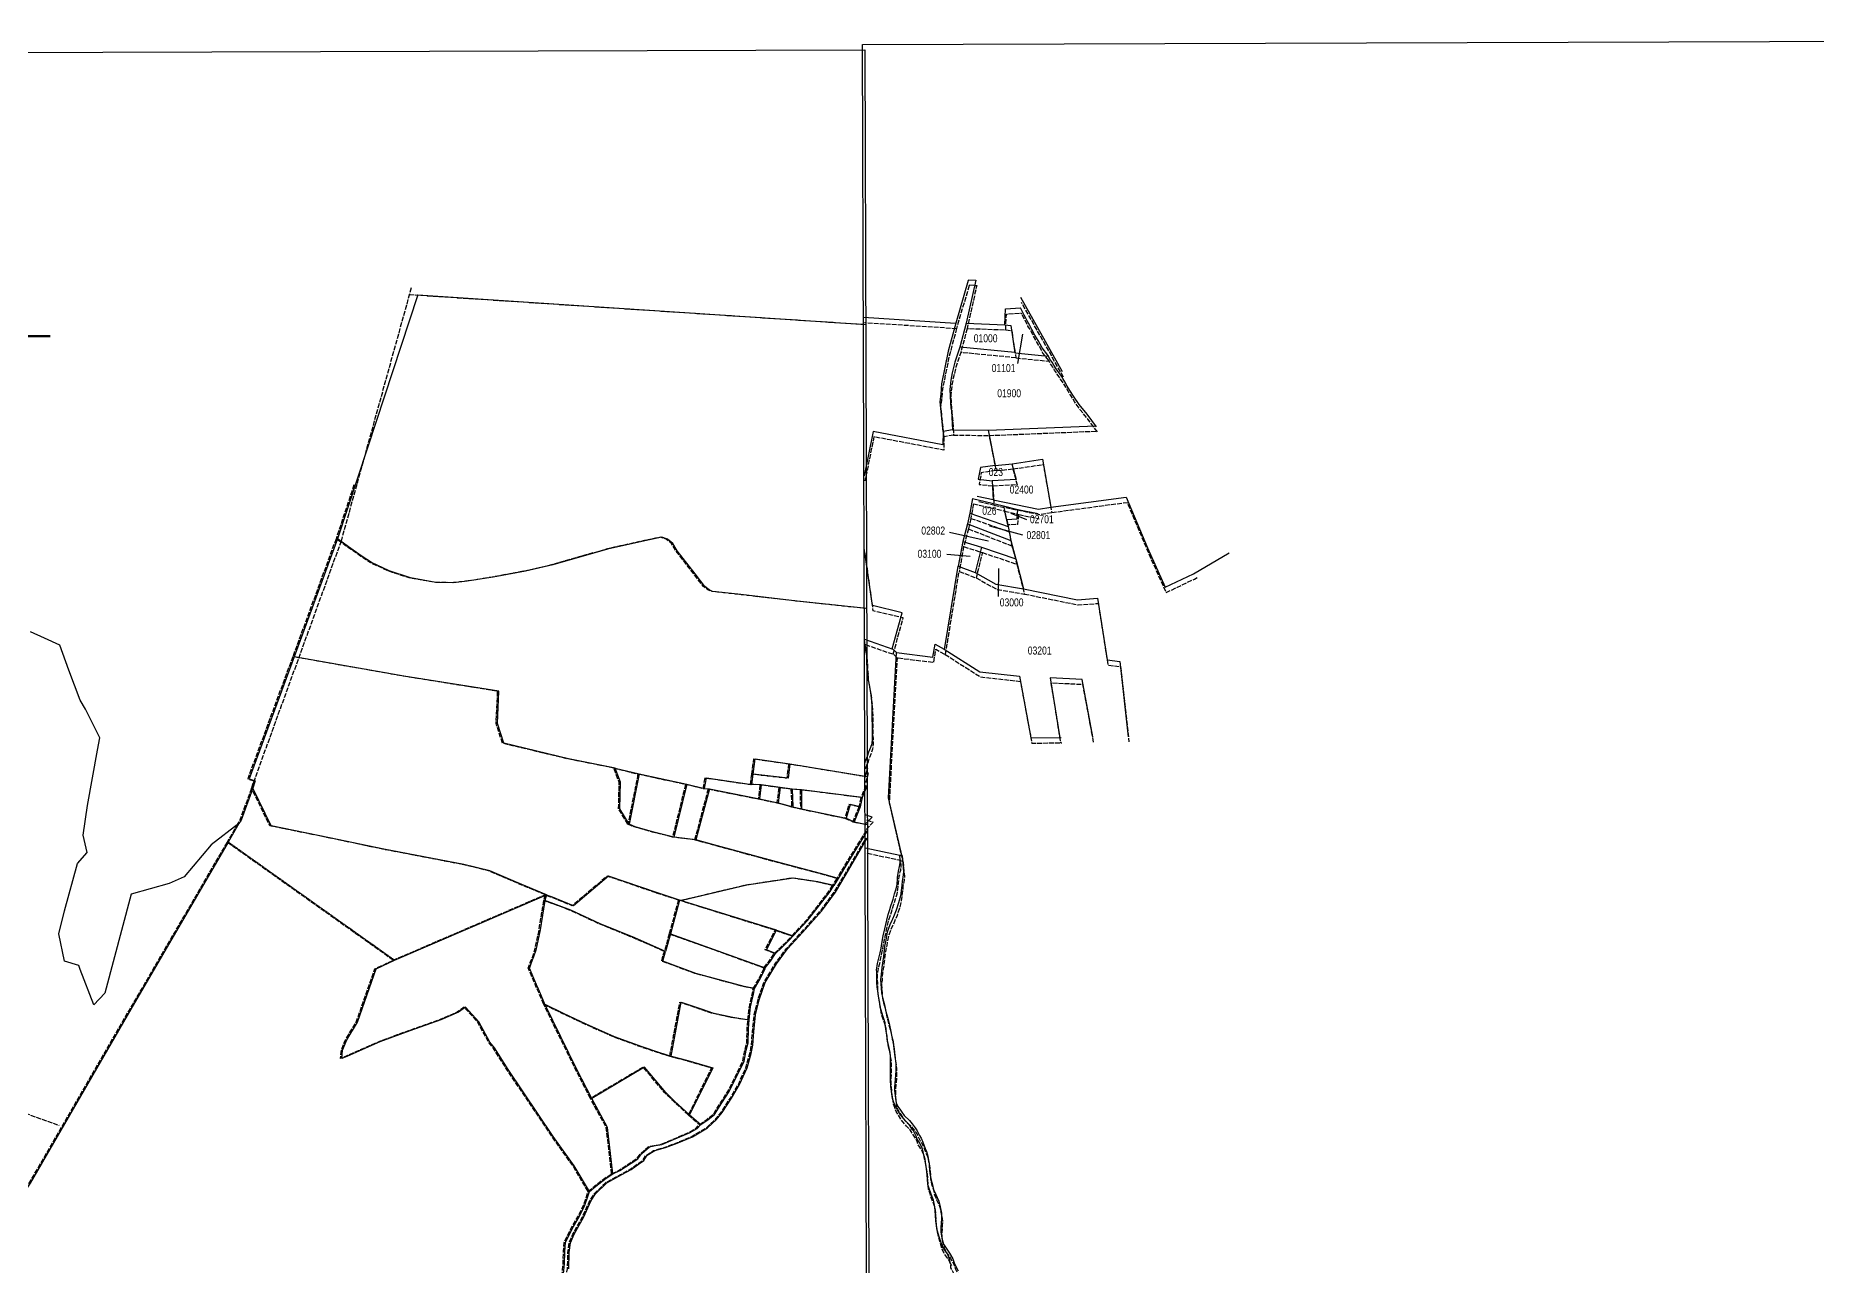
# Model space of a CAD drawing. Header units: millimetres. Extents: x 581621 to 602053, y 1331411 to 1340683.
# Drawn here: x 593152 to 597603, y 1337610 to 1340683 of the extents above; entities that cross this region are included whole.
import ezdxf
from ezdxf.enums import TextEntityAlignment as Align

# ---------------------------------------------------------------- set-up
doc = ezdxf.new("R2010")
doc.units = ezdxf.units.MM
doc.linetypes.add('ACAD_ISO02W100', pattern=[15, 12, -3])
doc.linetypes.add('HIDDEN', pattern=[0.375, 0.25, -0.125])
for name, color, linetype in [('2', 7, 'Continuous'), ('3', 7, 'Continuous'), ('43', 7, 'Continuous'), ('FONDO_MANAGUA', 8, 'ACAD_ISO02W100'), ('Nombres_Comarcas', 7, 'Continuous')]:
    doc.layers.add(name, color=color, linetype=linetype)
for name, color, linetype, lineweight in [('BORDE DE MAPA', 7, 'Continuous', 0), ('NUMEROS DE P_', 7, 'Continuous', 0), ('PARCELAS', 7, 'Continuous', 0)]:
    doc.layers.add(name, color=color, linetype=linetype, lineweight=lineweight)
doc.styles.add('HECTOR LOPEZ', font='arial.ttf')
doc.styles.add('ROMANS', font='ROMANS', dxfattribs={"height": 0.2})
doc.styles.add('Style-ENGINEERING', font='ENGINEERING.shx')
doc.dimstyles.get("Standard").update_dxf_attribs({"dimtxt": 5, "dimasz": 0.18, "dimexe": 0.18, "dimexo": 0.0625, "dimgap": 0.09, "dimtad": 0, "dimtih": 1, "dimtoh": 1, "dimdec": 4, "dimzin": 0, "dimdsep": 46, "dimtxsty": 'HECTOR LOPEZ', "dimcen": 0.09, "dimadec": 0, "dimazin": 0, "dimtfac": 1, "dimtdec": 4, "dimtofl": 0, "dimtmove": 2, "dimatfit": 3, "dimfxl": 0.18, "dimtolj": 1, "dimtzin": 0, "dimarcsym": 0})

# ---------------------------------------------------------------- blocks, each defined once
blk = doc.blocks.new('TerminatorOpen')
at = {"color": 0, "linetype": 'Continuous', "lineweight": -2}
for q in [(-1, 0.25), (-1, 0), (-1, -0.25)]:
    blk.add_line((0, 0), q, dxfattribs=at)

msp = doc.modelspace()

# ---------------------------------------------------------------- linework, layer by layer
at = {"layer": '2', "color": 1, "linetype": 'Continuous'}
for p, q in [((594106.8, 1340034.9), (595226.4, 1339961.5)), ((593905.9, 1339425.5), (593797.7, 1339131)), ((594600.1, 1338852.7), (594660.5, 1338837.9)), ((594660.5, 1338837.9), (594635.4, 1338712.4)), ((594660.5, 1338837.9), (594779.3, 1338812.4)), ((594941.6, 1338811.9), (594945.1, 1338837.1)), ((595036.9, 1338863.6), (595230, 1338831.7)), ((594779.3, 1338812.4), (594747, 1338680.3)), ((594779.3, 1338812.4), (594823.2, 1338801.8)), ((594835.7, 1338800.6), (594802.1, 1338673.2)), ((594823.2, 1338801.8), (594835.7, 1338800.6)), ((594835.7, 1338800.6), (594961.3, 1338775.7)), ((594965.3, 1338810.5), (594941.6, 1338811.9)), ((594965.3, 1338810.5), (594961.3, 1338775.7)), ((595012.6, 1338803.9), (594965.3, 1338810.5)), ((595012.6, 1338803.9), (595007.5, 1338766.1)), ((595042.8, 1338800.1), (595012.6, 1338803.9)), ((595065.9, 1338798.3), (595042.8, 1338800.1)), ((595042.8, 1338800.1), (595044.6, 1338756.1)), ((595217.9, 1338779.1), (595065.9, 1338798.3)), ((595065.9, 1338798.3), (595066.4, 1338750.8)), ((595230.1, 1338808.8), (595217.9, 1338779.1)), ((594961.3, 1338775.7), (595007.5, 1338766.1)), ((595007.5, 1338766.1), (595044.6, 1338756.1)), ((595044.6, 1338756.1), (595066.4, 1338750.8)), ((595066.4, 1338750.8), (595177.7, 1338727.4)), ((595212.7, 1338755.5), (595197.3, 1338718.7)), ((595217.9, 1338779.1), (595212.7, 1338755.5)), ((593660, 1338713.8), (593633.4, 1338667.4)), ((595177.7, 1338727.4), (595197.3, 1338718.7)), ((595197.3, 1338718.7), (595230.4, 1338711.7)), ((594802.1, 1338673.2), (594747, 1338680.3)), ((595157.4, 1338576.5), (595146.6, 1338559.2)), ((594048.6, 1338372.6), (594428.4, 1338536.1)), ((594428.4, 1338536.1), (594424.2, 1338521.9)), ((594489.7, 1338497.9), (594424.2, 1338521.9)), ((594428.4, 1338536.1), (594439.5, 1338531.5)), ((594761.3, 1338522.9), (594706.3, 1338540.7)), ((594761.3, 1338522.9), (594738.7, 1338438.6)), ((594767.4, 1338521.8), (594761.3, 1338522.9)), ((595003.4, 1338447.2), (594761.3, 1338522.9)), ((594738.7, 1338438.6), (594726.5, 1338394.6)), ((594738.7, 1338438.6), (594975.3, 1338353.8)), ((595003.4, 1338447.2), (595045, 1338433.6)), ((594786.3, 1337985.9), (594814.2, 1337961.9))]:
    msp.add_line(p, q, dxfattribs=at)
for points in [[(594106.8, 1340034.9), (593981.5, 1339653), (593905.9, 1339425.5)], [(595228.7, 1339251.6), (595055.3, 1339269.9), (594914.4, 1339286.3), (594843.3, 1339294.3), (594834.9, 1339298.4), (594824.3, 1339306.3), (594800, 1339337.7), (594755.3, 1339395.9), (594744.2, 1339413.7), (594731, 1339425), (594716.8, 1339429.4), (594686.1, 1339423.4), (594581.3, 1339399.7), (594444.7, 1339360.4), (594376, 1339344.7), (594295.7, 1339329.6), (594230.4, 1339319.5), (594196.6, 1339315.8), (594151.8, 1339316.8), (594088.4, 1339327.8), (594035.6, 1339345.3), (593991, 1339366.4), (593967.9, 1339381.7), (593939.3, 1339401.7), (593905.9, 1339425.5)], [(593660, 1338713.8), (593590.2, 1338661), (593523.3, 1338580.7), (593485.4, 1338564.6), (593390.3, 1338537.9), (593324.5, 1338290.2), (593296.9, 1338260.6), (593263, 1338349.2), (593259.7, 1338359.7), (593223.7, 1338370), (593210, 1338438.7), (593224, 1338496.2), (593256.7, 1338614.2), (593280.7, 1338641.3), (593270.5, 1338684.6), (593281.4, 1338759.3), (593306.7, 1338897.8), (593312.6, 1338928.5), (593276.8, 1339000.2), (593263.2, 1339022.6), (593234.8, 1339097.5), (593212.2, 1339159.9), (593174.2, 1339177.4), (593139.4, 1339193)], [(593797.7, 1339131), (593685.2, 1338826.1), (593700.4, 1338820.5), (593694.5, 1338802.2)], [(594600.1, 1338852.7), (594483.3, 1338875.8), (594321.9, 1338914.5), (594305.9, 1338964.1), (594309.8, 1339044.5), (594072.1, 1339082.7), (593797.7, 1339131)], [(594945.1, 1338837.1), (594950, 1338875.5), (595036.9, 1338863.6)], [(594635.4, 1338712.4), (594612.1, 1338750.4), (594613.4, 1338817.5), (594600.1, 1338852.7)], [(595036.9, 1338863.6), (595032.6, 1338827.1), (594945.1, 1338837.1)], [(593694.5, 1338802.2), (593665.4, 1338722.7), (593660, 1338713.8)], [(594428.4, 1338536.1), (594351.5, 1338568), (594287.1, 1338596), (594221.8, 1338611.6), (594021.8, 1338650.1), (593886, 1338678.7), (593740.6, 1338708.1), (593694.5, 1338802.2)], [(594823.2, 1338801.8), (594828.4, 1338828), (594941.6, 1338811.9)], [(595212.7, 1338755.5), (595187.4, 1338762), (595177.7, 1338727.4)], [(594747, 1338680.3), (594696.8, 1338692.8), (594650.6, 1338705.7), (594635.4, 1338712.4)], [(595230.5, 1338696.2), (595183.5, 1338620.1), (595157.4, 1338576.5)], [(593633.4, 1338667.4), (593390.1, 1338250), (593138.3, 1337815.3), (593114.3, 1337779.8)], [(594484.2, 1337601.3), (594485.6, 1337642.3), (594488.5, 1337666.4), (594497.7, 1337687.5), (594521.8, 1337731.1), (594531.8, 1337753.7), (594540.5, 1337771.7), (594551.3, 1337788.4), (594579.1, 1337816.5), (594617, 1337837), (594640.4, 1337849.8), (594658.5, 1337862.7), (594672.3, 1337872), (594680.5, 1337885.2), (594699.6, 1337896.6), (594726, 1337904.3), (594755, 1337915.4), (594793.7, 1337931.5), (594831.4, 1337953.7), (594852.8, 1337973.4), (594868.1, 1337991.9), (594891.4, 1338027.9), (594911.4, 1338061.9), (594929.8, 1338103.5), (594940.1, 1338139.3), (594944.3, 1338159.9), (594946.7, 1338193.2), (594951, 1338236.4), (594960.5, 1338273.8), (594975.4, 1338316.7), (595003.1, 1338363.6), (595031.2, 1338400.8), (595068.2, 1338441.4), (595116.1, 1338494.8), (595150.6, 1338542.2), (595175.4, 1338583.3), (595230.5, 1338677.4)], [(595157.4, 1338576.5), (595125.9, 1338585.8), (595003.6, 1338618.1), (594847, 1338660.8), (594802.1, 1338673.2)], [(594706.3, 1338540.7), (594583.5, 1338582.7), (594496.1, 1338508.6), (594439.5, 1338531.5)], [(595146.6, 1338559.2), (595106.8, 1338568.3), (595045.6, 1338577.8), (594929.7, 1338560), (594834.6, 1338537.3), (594767.4, 1338521.8)], [(594424.2, 1338521.9), (594412.5, 1338448.4), (594401.6, 1338397.3), (594396.5, 1338381.1), (594390.2, 1338365.6), (594385.9, 1338353.6)], [(595045, 1338433.6), (595081, 1338471.8), (595111.4, 1338509.8), (595137.4, 1338544), (595146.6, 1338559.2)], [(594726.5, 1338394.6), (594649.2, 1338428.3), (594562.4, 1338463.8), (594489.7, 1338497.9)], [(595001.1, 1338389.5), (594978.3, 1338398.8), (595003.4, 1338447.2)], [(595001.1, 1338389.5), (595015.6, 1338403.5), (595035.9, 1338423.1), (595045, 1338433.6)], [(594948.7, 1338301.8), (594923, 1338306.7), (594802.3, 1338339.6), (594719.6, 1338370.5), (594726.5, 1338394.6)], [(594975.3, 1338353.8), (594988.6, 1338370), (595001.1, 1338389.5)], [(594535.8, 1337794.9), (594497.9, 1337858.6), (594445.4, 1337932.3), (594332.8, 1338099.7), (594298.5, 1338153.5), (594287.1, 1338168), (594259.3, 1338218.5), (594226, 1338254.8), (594208.4, 1338242.4), (594164.4, 1338223.5), (594086.8, 1338196.4), (594012.5, 1338168.5), (593931.3, 1338133.1), (593916.8, 1338126.8), (593919.1, 1338147.6), (593929.4, 1338173.8), (593956.3, 1338217.6), (593974.8, 1338270.4), (594003, 1338350.9), (594048.6, 1338372.6)], [(594948.7, 1338301.8), (594962.8, 1338325.9), (594975.1, 1338351.3), (594975.3, 1338353.8)], [(594934.9, 1338223.8), (594938.8, 1338256.3), (594946.1, 1338287.6), (594948.7, 1338301.8)], [(594541.6, 1338026.7), (594504.5, 1338099.6), (594424.9, 1338262.3)], [(594424.9, 1338262.3), (594470.3, 1338240.4), (594526.8, 1338213.5), (594598.1, 1338181.9), (594666.6, 1338156.6), (594711.2, 1338141.7), (594739.9, 1338132.4)], [(594739.9, 1338132.4), (594765.4, 1338267.8), (594817.4, 1338250.3), (594843.3, 1338241.2), (594894, 1338230.1), (594934.9, 1338223.8)], [(594814.2, 1337961.9), (594832.8, 1337974.8), (594848.8, 1337987.2), (594867, 1338016.3), (594885.1, 1338044.5), (594905.4, 1338084.8), (594922.3, 1338120.1), (594927.7, 1338147.3), (594932.4, 1338165.8), (594933.3, 1338201.9), (594934.9, 1338223.8)], [(594739.9, 1338132.4), (594782, 1338121.8), (594844.2, 1338103.2), (594786.3, 1337985.9)], [(594786.3, 1337985.9), (594748.9, 1338020.2), (594726.8, 1338041.7), (594673.5, 1338105), (594541.6, 1338026.7)], [(594594.7, 1337838.8), (594581.4, 1337954.6), (594541.6, 1338026.7)], [(594594.7, 1337838.8), (594612.2, 1337846.6), (594640, 1337865.1), (594657.1, 1337876.4), (594667, 1337889.1), (594685.9, 1337906.3), (594700.9, 1337909.5), (594716.7, 1337912.3), (594746.4, 1337924.1), (594787.7, 1337942.2), (594805.2, 1337952.3), (594814.2, 1337961.9)], [(594535.8, 1337794.9), (594551.6, 1337807.5), (594577.8, 1337828.2), (594594.7, 1337838.8)], [(594471.2, 1337589.9), (594473.3, 1337613.6), (594474.7, 1337644.4), (594475.8, 1337667.2), (594493, 1337701.2), (594510.4, 1337731.4), (594524.5, 1337760.3), (594531.9, 1337781.7), (594535.8, 1337794.9)]]:
    msp.add_lwpolyline(points, dxfattribs=at)
at = {"layer": '3', "color": 1, "linetype": 'HIDDEN'}
for p, q in [((594048.6, 1338372.6), (593633.4, 1338667.4)), ((594424.9, 1338262.3), (594385.9, 1338353.6))]:
    msp.add_line(p, q, dxfattribs=at)
at = {"layer": '43', "color": 1, "linetype": 'Continuous'}
msp.add_lwpolyline([(588422.9, 1340626.4), (595224.2, 1340647.4), (595239, 1336039.8), (588436.6, 1336018.8)], close=True, dxfattribs=at)
at = {"layer": 'BORDE DE MAPA', "color": 1, "linetype": 'Continuous', "lineweight": -3}
msp.add_lwpolyline([(595218.8, 1340660.5), (602020.2, 1340683), (602036, 1336075.3), (595233.6, 1336052.8), (595218.8, 1340660.5)], dxfattribs=at)
at = {"layer": 'FONDO_MANAGUA', "color": 1}
for p, q in [((594090.4, 1340052.5), (593915.3, 1339420)), ((594085.8, 1340036), (595223.2, 1339961.5)), ((595484.8, 1340058.2), (595453.6, 1339951.5)), ((595720.8, 1339829.7), (595616.1, 1340015.9)), ((595453.4, 1339950.6), (595223.2, 1339965.3)), ((595601.7, 1339877.9), (595464.1, 1339891.2)), ((595601.8, 1339877.7), (595684.9, 1339869.4)), ((595445.8, 1339684.8), (595421.9, 1339680.3)), ((595445.8, 1339684.8), (595534.5, 1339683.7)), ((595534.5, 1339683.7), (595804.1, 1339694.7)), ((595495.8, 1339513.3), (595489.1, 1339476.7)), ((595495.8, 1339513.3), (595573.5, 1339495)), ((595489.1, 1339476.7), (595483.4, 1339450.3)), ((595489.1, 1339476.7), (595585, 1339443.3)), ((595573.5, 1339495), (595609, 1339486.2)), ((595581.7, 1339460.1), (595573.6, 1339494.9)), ((595581.7, 1339460.1), (595585, 1339443.3)), ((595609, 1339486.2), (595660.1, 1339475.9)), ((593915.3, 1339420), (593691.2, 1338803.2)), ((593902.7, 1339425.5), (593794.5, 1339131)), ((595483.4, 1339450.3), (595471.3, 1339406.1)), ((595483.4, 1339450.3), (595591.5, 1339408)), ((595471.3, 1339406.1), (595460.1, 1339343.9)), ((595518, 1339391.2), (595604.2, 1339362.2)), ((595425.7, 1339136.3), (595460.1, 1339343.9)), ((595460.1, 1339343.9), (595502.5, 1339328)), ((595604.2, 1339362.2), (595623.3, 1339287.6)), ((595225.8, 1339161.5), (595296.5, 1339136.8)), ((594596.9, 1338852.7), (594657.3, 1338837.9)), ((594657.3, 1338837.9), (594632.2, 1338712.4)), ((594657.3, 1338837.9), (594776.1, 1338812.4)), ((594938.5, 1338811.9), (594941.9, 1338837.1)), ((595033.7, 1338863.6), (595226.9, 1338831.7)), ((594776.1, 1338812.4), (594743.8, 1338680.3)), ((594776.1, 1338812.4), (594820, 1338801.8)), ((594832.6, 1338800.6), (594798.9, 1338673.2)), ((594820, 1338801.8), (594832.6, 1338800.6)), ((594832.6, 1338800.6), (594958.1, 1338775.7)), ((594962.1, 1338810.5), (594938.5, 1338811.9)), ((594962.1, 1338810.5), (594958.1, 1338775.7)), ((595009.4, 1338803.9), (594962.1, 1338810.5)), ((595009.4, 1338803.9), (595004.3, 1338766)), ((595039.6, 1338800.1), (595009.4, 1338803.9)), ((595062.7, 1338798.3), (595039.6, 1338800.1)), ((595039.6, 1338800.1), (595041.4, 1338756.1)), ((595214.7, 1338779.1), (595062.7, 1338798.3)), ((595062.7, 1338798.3), (595063.3, 1338750.8)), ((595226.9, 1338808.8), (595214.7, 1338779.1)), ((594958.1, 1338775.7), (595004.3, 1338766)), ((595004.3, 1338766), (595041.4, 1338756.1)), ((595041.4, 1338756.1), (595063.3, 1338750.8)), ((595063.3, 1338750.8), (595174.5, 1338727.4)), ((595209.6, 1338755.5), (595194.2, 1338718.7)), ((595214.7, 1338779.1), (595209.6, 1338755.5)), ((593656.9, 1338713.8), (593630.3, 1338667.4)), ((595174.5, 1338727.4), (595194.2, 1338718.7)), ((595194.2, 1338718.7), (595227.2, 1338711.7)), ((594045.4, 1338372.6), (593630.3, 1338667.4)), ((594798.9, 1338673.2), (594743.8, 1338680.3)), ((595154.2, 1338576.5), (595143.5, 1338559.2)), ((594045.4, 1338372.6), (594425.2, 1338536.1)), ((594425.2, 1338536.1), (594421, 1338521.9)), ((594486.5, 1338497.9), (594421, 1338521.9)), ((594425.2, 1338536.1), (594436.3, 1338531.5)), ((594758.2, 1338522.9), (594703.1, 1338540.7)), ((594758.2, 1338522.9), (594735.5, 1338438.6)), ((594764.3, 1338521.8), (594758.2, 1338522.9)), ((595000.2, 1338447.2), (594758.2, 1338522.9)), ((594735.5, 1338438.6), (594723.3, 1338394.6)), ((594735.5, 1338438.6), (594972.1, 1338353.8)), ((595000.2, 1338447.2), (595041.8, 1338433.6)), ((594421.7, 1338262.2), (594382.7, 1338353.6)), ((592814.9, 1338103.3), (593210.9, 1337959.5)), ((594783.1, 1337985.9), (594811, 1337961.9))]:
    msp.add_line(p, q, dxfattribs=at)
at = {"layer": 'FONDO_MANAGUA', "color": 1, "flags": 128}
for points in [[(595485, 1340060), (595503.8, 1340058.6), (595479.8, 1339951.4), (595576.3, 1339947.7), (595578.3, 1339987.1), (595615.4, 1339989.8)], [(595683.9, 1339871.1), (595669.4, 1339889.9), (595659.3, 1339907.8), (595651.7, 1339921.8), (595644.1, 1339935.8), (595638.6, 1339946), (595635.8, 1339951.1), (595632, 1339957.2), (595629.3, 1339963.8), (595625, 1339971.2), (595615.4, 1339989.8)], [(595453.7, 1339951.6), (595434.8, 1339881.6), (595418.3, 1339799.6), (595416.2, 1339774.2), (595413.8, 1339754.9), (595421.4, 1339680.6)], [(595479.8, 1339951.4), (595464.1, 1339891.2), (595451.8, 1339854.4), (595445.1, 1339826.9), (595441.7, 1339808.7), (595439.9, 1339792.9), (595439.1, 1339786), (595439.8, 1339770), (595441, 1339752.7), (595441.7, 1339740), (595442.9, 1339732.1), (595444.2, 1339716.9), (595445.1, 1339701.1), (595445.8, 1339684.8)], [(595576.3, 1339947.7), (595591.3, 1339945.4), (595601.8, 1339877.7)], [(595805.7, 1339692.7), (595781.9, 1339724.3), (595762.1, 1339748.2), (595748, 1339768.9), (595739.1, 1339783.4), (595732.3, 1339794.4), (595726.5, 1339804.6), (595721.5, 1339813.2), (595717.9, 1339818.8), (595713.6, 1339824.9), (595709.1, 1339831.6), (595705, 1339837.2), (595698.7, 1339846.9), (595694.4, 1339853.7), (595690.6, 1339859.3), (595683.8, 1339871.3)], [(595421.9, 1339680.4), (595421.6, 1339647.1), (595247.1, 1339680.5), (595224.5, 1339570.3)], [(595534.7, 1339683.8), (595552.2, 1339596), (595594.4, 1339600.1)], [(595552.2, 1339596), (595515.4, 1339590.8), (595509.9, 1339561.6), (595544.5, 1339557.6)], [(595594.1, 1339600.1), (595605, 1339560.7), (595544.5, 1339557.5)], [(595594.4, 1339600.1), (595670.4, 1339611.3), (595691.4, 1339491.2)], [(593947.5, 1339560.2), (593902.7, 1339425.5)], [(595544.5, 1339557.6), (595547.1, 1339509.6), (595507.5, 1339517.9)], [(595547.1, 1339509.6), (595660.6, 1339486.5), (595691.4, 1339491.2)], [(595691.4, 1339491.2), (595879.7, 1339516.7), (595933.2, 1339389.7), (595977.3, 1339291.4), (596048, 1339325), (596055.3, 1339329.2)], [(595608.1, 1339486.4), (595606.1, 1339461.3), (595581.7, 1339460.1)], [(595225.5, 1339251.6), (595052.1, 1339269.9), (594911.2, 1339286.3), (594840.1, 1339294.3), (594831.7, 1339298.4), (594821.1, 1339306.3), (594796.8, 1339337.7), (594752.1, 1339395.9), (594741, 1339413.7), (594727.8, 1339425), (594713.6, 1339429.4), (594682.9, 1339423.4), (594578.1, 1339399.7), (594441.5, 1339360.4), (594372.9, 1339344.7), (594292.5, 1339329.6), (594227.2, 1339319.5), (594193.4, 1339315.8), (594148.7, 1339316.8), (594085.2, 1339327.8), (594032.4, 1339345.3), (593987.8, 1339366.3), (593964.7, 1339381.7), (593936.1, 1339401.7), (593902.7, 1339425.5)], [(595585, 1339443.3), (595591.5, 1339408), (595591.7, 1339408.2), (595604.3, 1339361.9)], [(595295, 1339137.3), (595320.2, 1339227.7), (595245.3, 1339245.5), (595225.1, 1339389.5)], [(595471.3, 1339406.1), (595518, 1339391.2), (595502.5, 1339328)], [(595502.5, 1339328), (595554.2, 1339299.3), (595623.3, 1339287.6)], [(595623.3, 1339287.6), (595757.6, 1339260.4), (595807.7, 1339264.3), (595831.8, 1339110.2), (595863.6, 1339106.3), (595884.5, 1338918.1)], [(595226.8, 1338850.6), (595228.5, 1338856.7), (595233.1, 1338869.1), (595236.9, 1338880.3), (595241.8, 1338891.7), (595244.6, 1338900.8), (595245.7, 1338912.3), (595245.7, 1338925.5), (595245.3, 1338945.3), (595244.8, 1338964.7), (595244.9, 1338979.1), (595244.4, 1338995.2), (595243, 1339014.7), (595240.8, 1339033.3), (595238.3, 1339047.5), (595236, 1339059.5), (595233.8, 1339072.7), (595233.1, 1339086.2), (595231.9, 1339100.2), (595231.4, 1339113.2), (595231.2, 1339120.8), (595229.4, 1339133.2), (595225.8, 1339159)], [(595296.5, 1339136.8), (595305.6, 1339128.1), (595396.6, 1339116.9), (595402, 1339149.6), (595424.8, 1339136.8)], [(593794.5, 1339131), (593682, 1338826.1), (593697.2, 1338820.5), (593691.3, 1338802.2)], [(594596.9, 1338852.7), (594480.2, 1338875.8), (594318.7, 1338914.5), (594302.7, 1338964.1), (594306.6, 1339044.5), (594068.9, 1339082.7), (593794.5, 1339131)], [(595313.8, 1338621.5), (595319.9, 1338618.9), (595286.1, 1338765.7), (595305.6, 1339128.1)], [(595424.8, 1339136.8), (595513.6, 1339080.3), (595613.1, 1339069.3), (595641.6, 1338915.1), (595716.8, 1338915.6)], [(595796.1, 1338917.6), (595769.4, 1339061.1), (595689.4, 1339065), (595713.5, 1338915.6)], [(594941.9, 1338837.1), (594946.9, 1338875.5), (595033.7, 1338863.6)], [(594632.2, 1338712.4), (594609, 1338750.4), (594610.3, 1338817.5), (594596.9, 1338852.7)], [(595033.7, 1338863.6), (595029.4, 1338827.1), (594941.9, 1338837.1)], [(595226.9, 1338816.3), (595233.7, 1338839.9), (595226.8, 1338841.7)], [(593691.3, 1338802.2), (593662.2, 1338722.7), (593656.9, 1338713.8)], [(594425.2, 1338536.1), (594348.3, 1338568), (594283.9, 1338596), (594218.7, 1338611.6), (594018.6, 1338650.1), (593882.8, 1338678.7), (593737.4, 1338708.1), (593691.3, 1338802.2)], [(594820, 1338801.8), (594825.2, 1338828), (594938.5, 1338811.9)], [(595209.6, 1338755.5), (595184.2, 1338762), (595174.5, 1338727.4)], [(594743.8, 1338680.3), (594693.6, 1338692.8), (594647.4, 1338705.7), (594632.2, 1338712.4)], [(595227.3, 1338696.2), (595180.3, 1338620.1), (595154.2, 1338576.5)], [(595227.3, 1338699.1), (595245.2, 1338717.1), (595227.2, 1338723)], [(593630.3, 1338667.4), (593386.9, 1338250), (593135.1, 1337815.3), (593111.1, 1337779.8)], [(593643.1, 1336413.6), (593676.4, 1336438.9), (593723.6, 1336479.8), (593781.7, 1336531.4), (593828.2, 1336576.5), (593863.6, 1336607.9), (593907.5, 1336662.1), (593929.2, 1336692.2), (593951, 1336728), (593966.9, 1336758.4), (593979.7, 1336784.6), (594000.4, 1336807.4), (594016.9, 1336820.5), (594035, 1336832.9), (594054.6, 1336845), (594064.1, 1336853.3), (594084.5, 1336878.7), (594117.5, 1336928.4), (594142.3, 1336970.2), (594158.1, 1336997.3), (594170.1, 1337010.8), (594180.4, 1337028.5), (594186.3, 1337043.2), (594189.4, 1337058.7), (594191.7, 1337073.5), (594188.8, 1337105.3), (594188.4, 1337136.8), (594190.8, 1337163.8), (594207.3, 1337203.1), (594232.9, 1337256.1), (594263.4, 1337320.1), (594294.7, 1337387.6), (594322.3, 1337440.1), (594332.5, 1337453.8), (594366.9, 1337477.5), (594401.3, 1337494.4), (594417.1, 1337502.4), (594430.6, 1337512.8), (594451.7, 1337529.7), (594464.3, 1337549.3), (594475.3, 1337567.8), (594481, 1337601.3), (594482.4, 1337642.3), (594485.3, 1337666.4), (594494.6, 1337687.5), (594518.6, 1337731.1), (594528.6, 1337753.7), (594537.3, 1337771.7), (594548.1, 1337788.4), (594575.9, 1337816.5), (594613.8, 1337836.9), (594637.3, 1337849.8), (594655.3, 1337862.7), (594669.1, 1337872), (594677.3, 1337885.2), (594696.4, 1337896.6), (594722.8, 1337904.3), (594751.8, 1337915.4), (594790.5, 1337931.5), (594828.2, 1337953.7), (594849.6, 1337973.4), (594865, 1337991.9), (594888.2, 1338027.9), (594908.2, 1338061.9), (594926.6, 1338103.5), (594937, 1338139.3), (594941.1, 1338159.9), (594943.5, 1338193.2), (594947.8, 1338236.4), (594957.3, 1338273.8), (594972.2, 1338316.7), (594999.9, 1338363.6), (595028, 1338400.8), (595065, 1338441.3), (595113, 1338494.8), (595147.5, 1338542.2), (595172.3, 1338583.3), (595227.4, 1338677.3)], [(595154.2, 1338576.5), (595122.7, 1338585.8), (595000.4, 1338618.1), (594843.8, 1338660.8), (594798.9, 1338673.2)], [(595556.5, 1336040.8), (595557.6, 1336067.1), (595558.2, 1336083.4), (595560.8, 1336107.8), (595563.7, 1336120.7), (595570.1, 1336142), (595577.6, 1336175.6), (595582.2, 1336195.9), (595587.1, 1336212.1), (595595.6, 1336240.3), (595601, 1336260.1), (595604.9, 1336276.1), (595610.2, 1336290.1), (595619.2, 1336312.9), (595629.2, 1336329.9), (595638.4, 1336345.7), (595649.1, 1336358.8), (595660.6, 1336373.5), (595666.5, 1336383.2), (595682.3, 1336412.9), (595697.2, 1336451.7), (595712.6, 1336491.5), (595722.4, 1336527.6), (595728.6, 1336554.5), (595730.4, 1336574.4), (595731.3, 1336596.7), (595731.3, 1336614.5), (595729.6, 1336633.1), (595723.3, 1336648.9), (595722.3, 1336662.1), (595722.1, 1336674.3), (595718.9, 1336687.8), (595717.4, 1336694.4), (595710.1, 1336716.5), (595701.5, 1336731.8), (595695.4, 1336743.8), (595689.9, 1336754.2), (595685.1, 1336765.4), (595680, 1336775.4), (595674.7, 1336785.3), (595670.4, 1336792.4), (595662.4, 1336807.2), (595661.4, 1336821.2), (595661.2, 1336830.1), (595658.7, 1336842), (595656.4, 1336853.7), (595655.7, 1336862.9), (595654.7, 1336872.1), (595649.7, 1336888.1), (595645.9, 1336898.8), (595644.7, 1336901.8), (595640.9, 1336909.2), (595635.3, 1336916.4), (595631.3, 1336921.2), (595627.5, 1336925.3), (595621.9, 1336929.6), (595618.3, 1336931.7), (595610.5, 1336939.3), (595588.7, 1336952.9), (595565.9, 1336970.5), (595539.5, 1336992.7), (595517.7, 1337012.1), (595507.6, 1337022.3), (595503.8, 1337026.1), (595498.3, 1337036.1), (595493.7, 1337044.5), (595489.7, 1337053.4), (595484.9, 1337064.1), (595480.9, 1337076.8), (595477.9, 1337093.1), (595476.7, 1337108.6), (595475.9, 1337120.1), (595475.7, 1337126.2), (595475.5, 1337133.5), (595477.8, 1337141.1), (595479.6, 1337149.8), (595480.6, 1337156.9), (595483, 1337165.5), (595483.8, 1337180.3), (595486.6, 1337192.7), (595491, 1337212), (595494.1, 1337223.4), (595498.2, 1337234.6), (595501.6, 1337255.2), (595501.3, 1337262.8), (595502.1, 1337271.2), (595503.4, 1337281.4), (595505.5, 1337295.1), (595506.1, 1337303.7), (595505.9, 1337318.2), (595506.7, 1337330.9), (595507, 1337341.9), (595507.2, 1337344.1), (595506.5, 1337355.1), (595503.8, 1337369.3), (595502.8, 1337378.5), (595501.3, 1337390.2), (595500.6, 1337400.6), (595497.3, 1337421.5), (595493.6, 1337440.3), (595491.4, 1337458.3), (595486.6, 1337471.8), (595482.8, 1337485.8), (595481.1, 1337494.2), (595477.5, 1337503.1), (595474.3, 1337514.1), (595469.8, 1337528.8), (595466, 1337538.5), (595464.5, 1337544.9), (595463, 1337550.2), (595458.4, 1337562.4), (595455.2, 1337571.6), (595451.9, 1337579.2), (595446.6, 1337589.2), (595443.8, 1337596), (595439.5, 1337603.9), (595439.3, 1337610), (595436.8, 1337617.7), (595433, 1337625.6), (595423.1, 1337639.1), (595417.8, 1337650.8), (595412.8, 1337665.8), (595408.3, 1337682.1), (595405.3, 1337696.9), (595403.8, 1337708.5), (595402.8, 1337721.5), (595402.1, 1337734.2), (595401.4, 1337740.6), (595400.9, 1337747.5), (595397.9, 1337760.2), (595394.6, 1337768.1), (595391.1, 1337777.2), (595388.1, 1337786.1), (595383.8, 1337799.4), (595382.8, 1337812.3), (595382.1, 1337823.3), (595380.6, 1337837.8), (595378.9, 1337848.7), (595376.9, 1337861.9), (595375.2, 1337870.3), (595372.7, 1337880.8), (595369.9, 1337889.7), (595366.6, 1337897.6), (595362.1, 1337904.9), (595357.3, 1337911.8), (595354.8, 1337919.7), (595352.2, 1337924.8), (595347.9, 1337933), (595345.9, 1337935.3), (595337.3, 1337948.8), (595328.2, 1337957.9), (595315.6, 1337973.2), (595308.5, 1337985.2), (595302.9, 1337994.6), (595299.1, 1338004.1), (595295.9, 1338014), (595294.1, 1338025.7), (595291.7, 1338043.8), (595290.5, 1338061.5), (595290.5, 1338077.1), (595290.8, 1338095.1), (595290.9, 1338108.6), (595290.9, 1338118.2), (595289.4, 1338128.7), (595286.4, 1338143.7), (595283.4, 1338156.6), (595281.2, 1338172.2), (595279.7, 1338182.3), (595277.7, 1338198.9), (595277.5, 1338202.9), (595272.7, 1338218.2), (595266.2, 1338237.3), (595262.9, 1338255.4), (595261, 1338269.6), (595258.7, 1338281.8), (595257.2, 1338292), (595256.5, 1338303.9), (595256.5, 1338314.4), (595256.3, 1338324), (595256.1, 1338331.1), (595255.8, 1338334.9), (595258.2, 1338351.5), (595259.2, 1338355), (595264.6, 1338377.9), (595267, 1338389.8), (595269, 1338401.5), (595272.7, 1338420.8), (595276.5, 1338438.1), (595281.2, 1338459.4), (595284.5, 1338473.4), (595288.9, 1338486.3), (595291.5, 1338495), (595294.6, 1338504.4), (595297.1, 1338512.2), (595301, 1338525.7), (595304.8, 1338538.1), (595306.9, 1338549.1), (595308.2, 1338563.5), (595308.2, 1338565.8), (595310.3, 1338581.8), (595312.9, 1338593.3), (595314.2, 1338597.6), (595314.7, 1338603.4), (595314.7, 1338607.5), (595315, 1338610.5), (595314, 1338621.5), (595227.5, 1338639.9)], [(595319.4, 1338620.9), (595323.5, 1338580.3), (595322.5, 1338572.9), (595319.6, 1338556.4), (595317.8, 1338539.6), (595315.4, 1338520.6), (595310.8, 1338502.5), (595304.9, 1338484.5), (595299.5, 1338472.1), (595295.9, 1338462.4), (595293.6, 1338458.4), (595288.8, 1338448.2), (595282.6, 1338429.2), (595279, 1338409.6), (595275.6, 1338394.6), (595273, 1338368.7), (595268.8, 1338341.3), (595267.2, 1338324.7), (595265.9, 1338311.3), (595267.4, 1338289.4), (595268.1, 1338278.2), (595270.6, 1338266.3), (595275.9, 1338247.7), (595279.1, 1338231.4), (595283.6, 1338214.4), (595287.9, 1338197.3), (595290.9, 1338185.6), (595294.1, 1338168), (595296.9, 1338156.6), (595298.9, 1338138), (595301.3, 1338119.2), (595303.8, 1338101.9), (595303.7, 1338083.4), (595301.9, 1338061.3), (595300.6, 1338042.2), (595300.5, 1338034.1), (595303, 1338014.2), (595305, 1338003), (595309, 1337993.9), (595314.3, 1337987.2), (595319.1, 1337979.3), (595324.4, 1337971.7), (595338.1, 1337959.2), (595345, 1337950.8), (595352.5, 1337940.8), (595357.1, 1337932.9), (595362.9, 1337921.5), (595366.9, 1337914.3), (595371.5, 1337904.9), (595377.5, 1337888.6), (595380.8, 1337881.7), (595382.3, 1337875.4), (595383.8, 1337869.5), (595385.8, 1337859.4), (595387, 1337852.5), (595387.5, 1337845.1), (595388.3, 1337835.2), (595388.7, 1337826), (595390.2, 1337817.9), (595392, 1337809.8), (595395.5, 1337798.3), (595398.5, 1337786.4), (595403.8, 1337773.9), (595411.1, 1337757.6), (595414.6, 1337742.8), (595417.9, 1337727.3), (595418.1, 1337719.2), (595417.8, 1337711.5), (595417.3, 1337703.7), (595416.5, 1337690.5), (595416.4, 1337679.8), (595418.9, 1337664.5), (595423.4, 1337650.3), (595431.3, 1337637.8), (595438.3, 1337627.3), (595446.7, 1337613.3), (595450.7, 1337600.8), (595459.5, 1337583.5), (595466.6, 1337572.8), (595475.2, 1337546.4), (595483.7, 1337527.8), (595494.8, 1337490.1), (595500.5, 1337463.1), (595507.6, 1337439), (595511.8, 1337414.8), (595513.8, 1337394.2), (595519.2, 1337350.5), (595518.6, 1337316.9), (595513.6, 1337287.9), (595510, 1337256.7), (595503.2, 1337223.9), (595497.8, 1337194.7), (595489.6, 1337165.5), (595481.3, 1337136), (595480.8, 1337125.6), (595480.8, 1337118.3), (595482.5, 1337105), (595485, 1337092.1), (595488.3, 1337079.3), (595493, 1337063.6), (595498.3, 1337050.1), (595502.9, 1337040.9), (595515.5, 1337028.1), (595522.3, 1337020.5), (595531.2, 1337008.5), (595540.8, 1336999.8), (595553.5, 1336987.6), (595579.8, 1336969.4), (595609.5, 1336948), (595632.8, 1336930.9), (595653.1, 1336907.1), (595662.4, 1336891.6), (595665.4, 1336872.3), (595666.3, 1336852.9), (595667, 1336830.3), (595677.8, 1336799.8), (595704.9, 1336750.6), (595722.5, 1336723.6), (595724.8, 1336708.3), (595735.9, 1336678.3)], [(594703.1, 1338540.7), (594580.3, 1338582.7), (594492.9, 1338508.6), (594436.3, 1338531.5)], [(595143.5, 1338559.2), (595103.6, 1338568.3), (595042.4, 1338577.7), (594926.5, 1338560), (594831.4, 1338537.3), (594764.3, 1338521.8)], [(594421, 1338521.9), (594409.3, 1338448.4), (594398.4, 1338397.3), (594393.3, 1338381.1), (594387, 1338365.6), (594382.7, 1338353.6)], [(595041.8, 1338433.6), (595077.8, 1338471.8), (595108.2, 1338509.8), (595134.3, 1338544), (595143.5, 1338559.2)], [(594723.3, 1338394.6), (594646, 1338428.3), (594559.3, 1338463.8), (594486.5, 1338497.9)], [(594997.9, 1338389.5), (594975.1, 1338398.8), (595000.2, 1338447.2)], [(594997.9, 1338389.5), (595012.4, 1338403.5), (595032.7, 1338423.1), (595041.8, 1338433.6)], [(594945.5, 1338301.8), (594919.9, 1338306.7), (594799.1, 1338339.6), (594716.4, 1338370.5), (594723.3, 1338394.6)], [(594972.1, 1338353.8), (594985.4, 1338370), (594997.9, 1338389.5)], [(594532.6, 1337794.9), (594494.8, 1337858.6), (594442.2, 1337932.3), (594329.6, 1338099.7), (594295.3, 1338153.5), (594283.9, 1338168), (594256.2, 1338218.5), (594222.8, 1338254.8), (594205.2, 1338242.4), (594161.2, 1338223.5), (594083.6, 1338196.4), (594009.3, 1338168.5), (593928.1, 1338133.1), (593913.6, 1338126.8), (593915.9, 1338147.6), (593926.2, 1338173.8), (593953.1, 1338217.6), (593971.6, 1338270.4), (593999.9, 1338350.9), (594045.4, 1338372.6)], [(594945.5, 1338301.8), (594959.6, 1338325.9), (594971.9, 1338351.2), (594972.1, 1338353.8)], [(594931.7, 1338223.8), (594935.7, 1338256.3), (594942.9, 1338287.6), (594945.5, 1338301.8)], [(594538.4, 1338026.7), (594501.3, 1338099.6), (594421.7, 1338262.2)], [(594421.7, 1338262.2), (594467.1, 1338240.4), (594523.7, 1338213.5), (594594.9, 1338181.9), (594663.4, 1338156.6), (594708.1, 1338141.7), (594736.7, 1338132.4)], [(594736.7, 1338132.4), (594762.2, 1338267.8), (594814.2, 1338250.3), (594840.1, 1338241.2), (594890.8, 1338230.1), (594931.7, 1338223.8)], [(594811, 1337961.9), (594829.6, 1337974.8), (594845.6, 1337987.2), (594863.8, 1338016.3), (594881.9, 1338044.5), (594902.2, 1338084.8), (594919.1, 1338120.1), (594924.5, 1338147.3), (594929.2, 1338165.8), (594930.1, 1338201.9), (594931.7, 1338223.8)], [(594736.7, 1338132.4), (594778.9, 1338121.8), (594841, 1338103.2), (594783.1, 1337985.9)], [(594783.1, 1337985.9), (594745.7, 1338020.2), (594723.7, 1338041.6), (594670.3, 1338105), (594538.4, 1338026.7)], [(594591.5, 1337838.8), (594578.2, 1337954.6), (594538.4, 1338026.7)], [(594591.5, 1337838.8), (594609, 1337846.6), (594636.8, 1337865.1), (594653.9, 1337876.4), (594663.8, 1337889.1), (594682.7, 1337906.3), (594697.7, 1337909.5), (594713.5, 1337912.3), (594743.2, 1337924.1), (594784.5, 1337942.2), (594802, 1337952.3), (594811, 1337961.9)], [(594532.6, 1337794.9), (594548.4, 1337807.5), (594574.7, 1337828.2), (594591.5, 1337838.8)], [(593637.5, 1336431.4), (593662.5, 1336450.9), (593751.7, 1336522.7), (593843, 1336606.7), (593882.6, 1336652.5), (593917.9, 1336700.9), (593945.2, 1336749.9), (593965.2, 1336786.2), (593978.8, 1336806.9), (593999.2, 1336824.4), (594018.8, 1336838.5), (594048.8, 1336857.7), (594071.5, 1336879.5), (594103.7, 1336930), (594135.7, 1336984), (594156.4, 1337014.1), (594168.5, 1337033.7), (594177.2, 1337062.9), (594179.6, 1337087.3), (594176.1, 1337108.9), (594175.5, 1337143.7), (594188.9, 1337194), (594225.3, 1337273.4), (594261.7, 1337351.3), (594297.6, 1337421.4), (594315.3, 1337456.6), (594333.1, 1337468.8), (594364.4, 1337491), (594399.6, 1337505.6), (594416.9, 1337516.9), (594435.7, 1337532.4), (594450.3, 1337551.9), (594457.7, 1337566.1), (594468, 1337589.9), (594470.1, 1337613.6), (594471.5, 1337644.3), (594472.6, 1337667.2), (594489.8, 1337701.2), (594507.2, 1337731.4), (594521.3, 1337760.3), (594528.7, 1337781.6), (594532.6, 1337794.9)]]:
    msp.add_lwpolyline(points, dxfattribs=at)
at = {"layer": 'PARCELAS', "color": 1, "linetype": 'Continuous', "lineweight": -3}
for p, q in [((595482.5, 1340071.2), (595451.4, 1339964.5)), ((595718.5, 1339842.8), (595613.9, 1340028.9)), ((595451.2, 1339963.7), (595221, 1339978.3)), ((595599.5, 1339890.9), (595461.9, 1339904.2)), ((595599.5, 1339890.7), (595682.7, 1339882.4)), ((595443.6, 1339697.9), (595419.7, 1339693.4)), ((595443.6, 1339697.9), (595532.3, 1339696.8)), ((595532.3, 1339696.8), (595801.9, 1339707.7)), ((595493.6, 1339526.4), (595486.8, 1339489.8)), ((595493.6, 1339526.4), (595571.2, 1339508)), ((595571.2, 1339508), (595606.8, 1339499.2)), ((595579.5, 1339473.2), (595571.4, 1339508)), ((595606.8, 1339499.2), (595657.8, 1339488.9)), ((595481.1, 1339463.4), (595469, 1339419.2)), ((595486.8, 1339489.8), (595481.1, 1339463.4)), ((595481.1, 1339463.4), (595589.2, 1339421)), ((595486.8, 1339489.8), (595582.8, 1339456.4)), ((595579.5, 1339473.2), (595582.8, 1339456.4)), ((595469, 1339419.2), (595457.9, 1339356.9)), ((595515.7, 1339404.3), (595602, 1339375.2)), ((595602, 1339375.2), (595621.1, 1339300.7)), ((595423.5, 1339149.3), (595457.9, 1339356.9)), ((595457.9, 1339356.9), (595500.3, 1339341)), ((595223.6, 1339174.5), (595294.3, 1339149.8))]:
    msp.add_line(p, q, dxfattribs=at)
for points in [[(595482.8, 1340073), (595501.6, 1340071.6), (595477.6, 1339964.4), (595574.1, 1339960.7), (595576, 1340000.1), (595613.1, 1340002.8)], [(595681.7, 1339884.1), (595667.2, 1339903), (595657.1, 1339920.8), (595649.5, 1339934.8), (595641.9, 1339948.8), (595636.4, 1339959), (595633.6, 1339964.1), (595629.8, 1339970.2), (595627, 1339976.8), (595622.7, 1339984.2), (595613.1, 1340002.8)], [(595451.4, 1339964.6), (595432.6, 1339894.7), (595416, 1339812.6), (595413.9, 1339787.2), (595411.6, 1339767.9), (595419.2, 1339693.6)], [(595477.6, 1339964.4), (595461.9, 1339904.2), (595449.5, 1339867.4), (595442.8, 1339840), (595439.5, 1339821.7), (595437.6, 1339805.9), (595436.8, 1339799.1), (595437.5, 1339783.1), (595438.8, 1339765.8), (595439.5, 1339753), (595440.7, 1339745.2), (595441.9, 1339729.9), (595442.9, 1339714.1), (595443.6, 1339697.9)], [(595574.1, 1339960.7), (595589.1, 1339958.4), (595599.5, 1339890.7)], [(595803.4, 1339705.7), (595779.7, 1339737.3), (595759.9, 1339761.3), (595745.8, 1339781.9), (595736.9, 1339796.4), (595730.1, 1339807.4), (595724.3, 1339817.6), (595719.2, 1339826.2), (595715.7, 1339831.8), (595711.4, 1339838), (595706.8, 1339844.6), (595702.8, 1339850.2), (595696.5, 1339859.9), (595692.2, 1339866.8), (595688.4, 1339872.4), (595681.6, 1339884.3)], [(595419.7, 1339693.4), (595419.3, 1339660.1), (595244.9, 1339693.5), (595222.3, 1339583.3)], [(595532.5, 1339696.8), (595550, 1339609), (595592.2, 1339613.2)], [(595550, 1339609), (595513.1, 1339603.8), (595507.7, 1339574.6), (595542.2, 1339570.7)], [(595591.9, 1339613.1), (595602.7, 1339573.7), (595542.3, 1339570.6)], [(595592.2, 1339613.2), (595668.2, 1339624.3), (595689.1, 1339504.3)], [(595542.2, 1339570.7), (595544.9, 1339522.6), (595505.3, 1339530.9)], [(595544.9, 1339522.6), (595658.4, 1339499.6), (595689.1, 1339504.3)], [(595605.8, 1339499.5), (595603.9, 1339474.3), (595579.5, 1339473.2)], [(595689.1, 1339504.3), (595877.5, 1339529.8), (595930.9, 1339402.7), (595975.1, 1339304.4), (596045.8, 1339338), (596134.5, 1339390.3)], [(595582.8, 1339456.4), (595589.2, 1339421), (595589.5, 1339421.3), (595602, 1339375)], [(595469, 1339419.2), (595515.7, 1339404.3), (595500.3, 1339341)], [(595292.8, 1339150.4), (595318, 1339240.8), (595243.1, 1339258.6), (595222.8, 1339402.6)], [(595500.3, 1339341), (595552, 1339312.3), (595621.1, 1339300.7)], [(595621.1, 1339300.7), (595755.4, 1339273.5), (595805.5, 1339277.4), (595829.6, 1339123.2), (595861.3, 1339119.3), (595882.3, 1338931.1)], [(595224.6, 1338863.6), (595226.2, 1338869.7), (595230.8, 1338882.1), (595234.7, 1338893.3), (595239.6, 1338904.7), (595242.4, 1338913.9), (595243.4, 1338925.3), (595243.5, 1338938.5), (595243.1, 1338958.4), (595242.6, 1338977.7), (595242.7, 1338992.2), (595242.2, 1339008.2), (595240.8, 1339027.8), (595238.5, 1339046.3), (595236, 1339060.6), (595233.8, 1339072.5), (595231.6, 1339085.8), (595230.8, 1339099.2), (595229.6, 1339113.2), (595229.2, 1339126.2), (595228.9, 1339133.8), (595227.2, 1339146.3), (595223.6, 1339172)], [(595311.6, 1338634.6), (595317.6, 1338631.9), (595283.8, 1338778.7), (595303.4, 1339141.2)], [(595294.3, 1339149.8), (595303.4, 1339141.2), (595394.3, 1339129.9), (595399.8, 1339162.7), (595422.6, 1339149.9)], [(595422.6, 1339149.9), (595511.3, 1339093.4), (595610.9, 1339082.3), (595639.3, 1338928.2), (595714.6, 1338928.7)], [(595793.9, 1338930.6), (595767.2, 1339074.1), (595687.1, 1339078), (595711.3, 1338928.6)], [(595224.7, 1338829.3), (595231.5, 1338852.9), (595224.6, 1338854.7)], [(595225.1, 1338712.1), (595243, 1338730.1), (595225, 1338736)], [(595441.6, 1337609.1), (595437.3, 1337617), (595437.1, 1337623.1), (595434.6, 1337630.7), (595430.8, 1337638.6), (595420.9, 1337652.1), (595415.6, 1337663.8), (595410.6, 1337678.8), (595406.1, 1337695.1), (595403.1, 1337709.9), (595401.6, 1337721.6), (595400.6, 1337734.5), (595399.9, 1337747.3), (595399.2, 1337753.6), (595398.7, 1337760.5), (595395.7, 1337773.2), (595392.4, 1337781.1), (595388.9, 1337790.3), (595385.8, 1337799.2), (595381.6, 1337812.4), (595380.6, 1337825.4), (595379.9, 1337836.3), (595378.4, 1337850.8), (595376.7, 1337861.7), (595374.7, 1337875), (595372.9, 1337883.4), (595370.4, 1337893.8), (595367.7, 1337902.7), (595364.4, 1337910.6), (595359.8, 1337918), (595355, 1337924.9), (595352.5, 1337932.8), (595350, 1337937.8), (595345.7, 1337946), (595343.7, 1337948.3), (595335.1, 1337961.8), (595326, 1337971), (595313.3, 1337986.3), (595306.3, 1337998.3), (595300.7, 1338007.7), (595296.9, 1338017.1), (595293.7, 1338027), (595291.9, 1338038.7), (595289.4, 1338056.8), (595288.2, 1338074.6), (595288.3, 1338090.1), (595288.6, 1338108.1), (595288.6, 1338121.6), (595288.7, 1338131.3), (595287.2, 1338141.7), (595284.2, 1338156.7), (595281.2, 1338169.7), (595279, 1338185.2), (595277.5, 1338195.4), (595275.5, 1338211.9), (595275.3, 1338216), (595270.5, 1338231.2), (595263.9, 1338250.3), (595260.7, 1338268.4), (595258.7, 1338282.6), (595256.5, 1338294.8), (595255, 1338305), (595254.3, 1338317), (595254.3, 1338327.4), (595254.1, 1338337), (595253.9, 1338344.2), (595253.6, 1338348), (595256, 1338364.5), (595257, 1338368), (595262.4, 1338390.9), (595264.7, 1338402.8), (595266.8, 1338414.5), (595270.4, 1338433.8), (595274.3, 1338451.1), (595279, 1338472.4), (595282.3, 1338486.4), (595286.7, 1338499.4), (595289.2, 1338508), (595292.3, 1338517.4), (595294.9, 1338525.3), (595298.8, 1338538.7), (595302.6, 1338551.2), (595304.7, 1338562.1), (595306, 1338576.6), (595306, 1338578.9), (595308.1, 1338594.9), (595310.7, 1338606.3), (595312, 1338610.6), (595312.5, 1338616.5), (595312.5, 1338620.5), (595312.8, 1338623.6), (595311.8, 1338634.5), (595225.2, 1338652.9)], [(595317.2, 1338633.9), (595321.3, 1338593.3), (595320.3, 1338585.9), (595317.4, 1338569.4), (595315.6, 1338552.6), (595313.2, 1338533.6), (595308.6, 1338515.6), (595302.7, 1338497.5), (595297.3, 1338485.1), (595293.7, 1338475.4), (595291.4, 1338471.4), (595286.5, 1338461.2), (595280.4, 1338442.2), (595276.7, 1338422.6), (595273.4, 1338407.6), (595270.8, 1338381.7), (595266.6, 1338354.3), (595265, 1338337.8), (595263.7, 1338324.3), (595265.1, 1338302.4), (595265.9, 1338291.2), (595268.4, 1338279.3), (595273.6, 1338260.7), (595276.9, 1338244.4), (595281.4, 1338227.4), (595285.7, 1338210.3), (595288.7, 1338198.6), (595291.9, 1338181.1), (595294.7, 1338169.6), (595296.6, 1338151.1), (595299.1, 1338132.2), (595301.6, 1338115), (595301.5, 1338096.4), (595299.7, 1338074.3), (595298.3, 1338055.2), (595298.3, 1338047.1), (595300.8, 1338027.3), (595302.8, 1338016.1), (595306.8, 1338006.9), (595312.1, 1338000.3), (595316.9, 1337992.4), (595322.2, 1337984.7), (595335.9, 1337972.2), (595342.7, 1337963.8), (595350.3, 1337953.9), (595354.9, 1337946), (595360.7, 1337934.5), (595364.7, 1337927.4), (595369.2, 1337917.9), (595375.3, 1337901.7), (595378.6, 1337894.8), (595380.1, 1337888.4), (595381.6, 1337882.6), (595383.6, 1337872.4), (595384.8, 1337865.5), (595385.3, 1337858.1), (595386, 1337848.2), (595386.5, 1337839.1), (595388, 1337830.9), (595389.7, 1337822.8), (595393.3, 1337811.3), (595396.3, 1337799.4), (595401.6, 1337786.9), (595408.9, 1337770.6), (595412.4, 1337755.9), (595415.6, 1337740.3), (595415.9, 1337732.2), (595415.6, 1337724.6), (595415, 1337716.7), (595414.2, 1337703.5), (595414.2, 1337692.8), (595416.7, 1337677.5), (595421.2, 1337663.3), (595429, 1337650.8), (595436.1, 1337640.4), (595444.4, 1337626.3), (595448.5, 1337613.9), (595457.3, 1337596.6)]]:
    msp.add_lwpolyline(points, dxfattribs=at)

# ---------------------------------------------------------------- texts
at = {"layer": 'Nombres_Comarcas', "color": 1, "linetype": 'Continuous', "style": 'ROMANS', "width": 0.75}
msp.add_text('SAN CRISTOBAL', height=150, dxfattribs=at).set_placement((592614.1, 1340007.4), align=Align.MIDDLE)
at = {"layer": 'NUMEROS DE P_', "color": 1, "linetype": 'Continuous', "lineweight": -3, "style": 'Style-ENGINEERING', "width": 0.8}
for s, p in [('01000', (595526.2, 1339926.7)), ('01101', (595571, 1339852.3)), ('01900', (595585, 1339789.3)), ('023', (595551.7, 1339592.5)), ('02400', (595616.1, 1339548.7)), ('026', (595535.6, 1339495.6)), ('02802', (595395.2, 1339446.2)), ('02701', (595666.6, 1339474.5)), ('02801', (595658.2, 1339434.9)), ('03100', (595385.9, 1339388.2)), ('03000', (595591.2, 1339266.7)), ('03201', (595661.3, 1339146.4))]:
    msp.add_text(s, height=20, dxfattribs=at).set_placement(p, align=Align.MIDDLE_CENTER)

# ---------------------------------------------------------------- leaders
at = {"layer": 'NUMEROS DE P_', "color": 1, "linetype": 'Continuous', "lineweight": -3}
for points in [[(595618.6, 1339937.4), (595605.5, 1339863.8)], [(595535.6, 1339458), (595618.7, 1339435.8)], [(595589.2, 1339489.5), (595628.7, 1339473.5)], [(595532.6, 1339420.1), (595435.6, 1339441)], [(595487.5, 1339381.4), (595429.4, 1339386)], [(595558.4, 1339351.5), (595557.4, 1339281.4)]]:
    msp.add_leader(points, dimstyle='Standard', override={"dimzin": 8, "dimtxsty": 'Style-ENGINEERING', "dimse1": 1, "dimse2": 1, "dimclrd": 7, "dimldrblk": 'TerminatorOpen', "dimtzin": 8}, dxfattribs=at)

doc.saveas('drawing.dxf')
